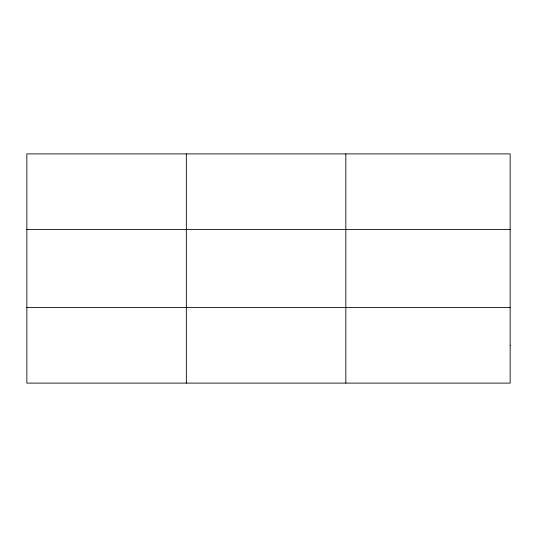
<?xml version="1.0" encoding="UTF-8"?>
<svg xmlns="http://www.w3.org/2000/svg" width="537" height="537" viewBox="0 0 537 537"><rect width="100%" height="100%" fill="white"/><g stroke="black" fill="none" stroke-linecap="round" stroke-linejoin="round"><path stroke-width="0.81" d="M186.339 383.103L186.339 153.897M345.828 383.103L345.828 153.897M26.85 229.534L510.15 229.534M26.85 307.466L510.15 307.466M510.15 345.284L510.15 383.103L26.85 383.103L26.85 153.897L510.15 153.897L510.15 345.284"/></g></svg>
